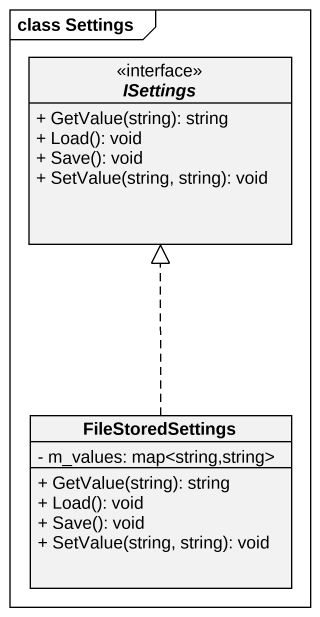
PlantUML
@startuml
mainframe class Settings
hide circle
hide empty members
skinparam classAttributeIconSize 0
abstract class ISettings <<interface>> {
  + GetValue(string): string
  + Load(): void
  + Save(): void
  + SetValue(string, string): void
}
class FileStoredSettings {
  - m_values: map<string,string>
  + GetValue(string): string
  + Load(): void
  + Save(): void
  + SetValue(string, string): void
}
FileStoredSettings .up.|> ISettings
@enduml
